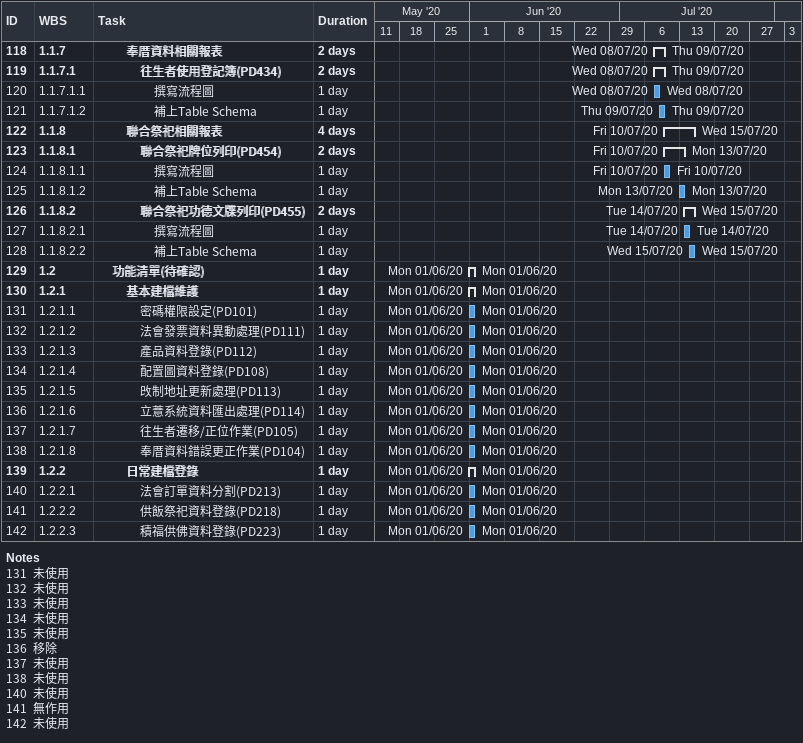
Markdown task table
| ID | WBS | Task | Duration | Start | Finish |
|---|---|---|---|---|---|
| 118 | 1.1.7 | **奉厝資料相關報表** | 2d | 2020-07-08 | 2020-07-09 |
| 119 | 1.1.7.1 | **往生者使用登記簿(PD434)** | 2d | 2020-07-08 | 2020-07-09 |
| 120 | 1.1.7.1.1 | 撰寫流程圖 | 1d | 2020-07-08 | 2020-07-08 |
| 121 | 1.1.7.1.2 | 補上Table Schema | 1d | 2020-07-09 | 2020-07-09 |
| 122 | 1.1.8 | **聯合祭祀相關報表** | 4d | 2020-07-10 | 2020-07-15 |
| 123 | 1.1.8.1 | **聯合祭祀牌位列印(PD454)** | 2d | 2020-07-10 | 2020-07-13 |
| 124 | 1.1.8.1.1 | 撰寫流程圖 | 1d | 2020-07-10 | 2020-07-10 |
| 125 | 1.1.8.1.2 | 補上Table Schema | 1d | 2020-07-13 | 2020-07-13 |
| 126 | 1.1.8.2 | **聯合祭祀功德文牒列印(PD455)** | 2d | 2020-07-14 | 2020-07-15 |
| 127 | 1.1.8.2.1 | 撰寫流程圖 | 1d | 2020-07-14 | 2020-07-14 |
| 128 | 1.1.8.2.2 | 補上Table Schema | 1d | 2020-07-15 | 2020-07-15 |
| 129 | 1.2 | **功能清單(待確認)** | 1d | 2020-06-01 | 2020-06-01 |
| 130 | 1.2.1 | **基本建檔維護** | 1d | 2020-06-01 | 2020-06-01 |
| 131 | 1.2.1.1 | 密碼權限設定(PD101) | 1d | 2020-06-01 | 2020-06-01 |
| 132 | 1.2.1.2 | 法會發票資料異動處理(PD111) | 1d | 2020-06-01 | 2020-06-01 |
| 133 | 1.2.1.3 | 產品資料登錄(PD112) | 1d | 2020-06-01 | 2020-06-01 |
| 134 | 1.2.1.4 | 配置圖資料登錄(PD108) | 1d | 2020-06-01 | 2020-06-01 |
| 135 | 1.2.1.5 | 攺制地址更新處理(PD113) | 1d | 2020-06-01 | 2020-06-01 |
| 136 | 1.2.1.6 | 立薏系統資料匯出處理(PD114) | 1d | 2020-06-01 | 2020-06-01 |
| 137 | 1.2.1.7 | 往生者遷移/正位作業(PD105) | 1d | 2020-06-01 | 2020-06-01 |
| 138 | 1.2.1.8 | 奉厝資料錯誤更正作業(PD104) | 1d | 2020-06-01 | 2020-06-01 |
| 139 | 1.2.2 | **日常建檔登錄** | 1d | 2020-06-01 | 2020-06-01 |
| 140 | 1.2.2.1 | 法會訂單資料分割(PD213) | 1d | 2020-06-01 | 2020-06-01 |
| 141 | 1.2.2.2 | 供飯祭祀資料登錄(PD218) | 1d | 2020-06-01 | 2020-06-01 |
| 142 | 1.2.2.3 | 積福供佛資料登錄(PD223) | 1d | 2020-06-01 | 2020-06-01 |

Notes
- 131: 未使用
- 132: 未使用
- 133: 未使用
- 134: 未使用
- 135: 未使用
- 136: 移除
- 137: 未使用
- 138: 未使用
- 140: 未使用
- 141: 無作用
- 142: 未使用
